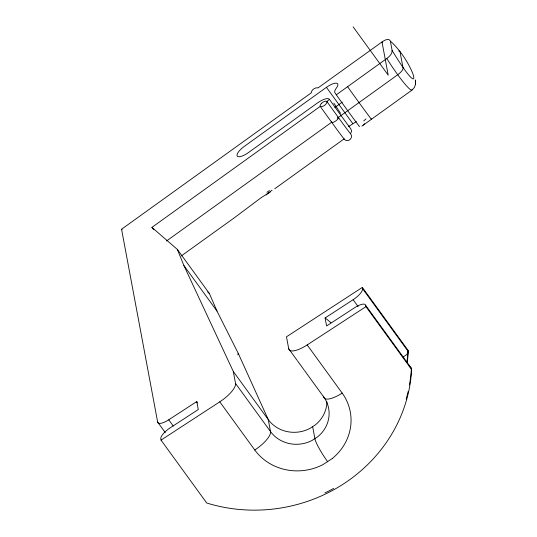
<?xml version="1.0" encoding="UTF-8"?>
<svg xmlns="http://www.w3.org/2000/svg" width="537" height="537" viewBox="0 0 537 537"><rect width="100%" height="100%" fill="white"/><g stroke="black" fill="none" stroke-linecap="round" stroke-linejoin="round"><path stroke-width="0.81" d="M237.837 354.816L238.233 353.333L216.995 311.098L209.383 293.511L177.371 249.443L151.917 227.386L320.227 106.373A30.945 0.43 54.3 0 0 344.096 138.902C347.258 143.58 354.232 137.861 350.46 133.72A30.945 0.43 54.3 0 1 326.926 101.553L329.416 99.345A12.378 4.054 -36 0 0 317.132 103.185L248.47 152.555A11.344 3.719 -36 0 1 237.206 156.072A11.344 3.719 -36 0 1 244.369 146.339L326.429 87.336A11.344 3.719 -36 0 1 336.249 83.141A11.344 3.719 -36 0 1 336.363 88.068A12.378 4.054 -36 0 0 334.907 92.7L336.303 94.807A30.945 0.43 54.3 0 0 359.555 126.638M415.437 84.645L415.383 80.08L415.437 84.645L414.329 87.504L412 90.095L361.911 126.121M350.46 133.72L351.695 131.209L350.755 128.726A30.945 0.43 54.3 0 1 329.604 99.627M364.623 123.779L364.294 124.134M321.354 103.567L321.643 103.272A3.128 1.027 -36 0 1 323.845 101.735L324.549 101.433A6.035 1.98 -36 0 1 326.865 101.594L326.986 101.668A6.269 2.054 -36.7 0 1 327.02 101.768C326.624 104.48 322.885 107.4 320.227 106.373M364.106 124.316L363.24 125.081M332.302 458.517L322.824 464.686A52.7 49.203 -10.6 0 1 254.773 450.006L219.787 401.837A20.628 6.759 -36 0 0 235.528 383.438L233.286 371.45L183.869 265.486L177.371 249.443M336.303 94.807L386.801 58.499C389.298 56.553 392.379 53.955 392.117 50.471L390.372 41.141C389.097 37.516 384.15 40.423 382.002 41.973L317.951 87.967A6.276 2.061 -36.9 0 0 317.823 87.833C315.098 87.256 311.265 90.008 311.279 92.82L121.563 229.232L157.663 422.122L165.282 432.607M334.786 107.514L342.277 102.131M166.524 240.985L331.819 122.134M337.256 118.227L397.709 74.757A8.25 2.705 -36 0 0 403.059 68.045L400.038 51.901A8.25 2.705 -36 0 0 398.702 51.035M348.58 126.517L356.393 121.557M181.291 255.921L234.226 217.874L261.21 197.643L270.4 191.924M274.763 188.749L343.425 139.378M233.286 371.45L268.272 419.612A32.079 29.951 -10.6 0 0 309.688 428.553L315.461 424.794A32.079 29.951 -10.6 0 0 326.879 401.71M403.025 356.93C405.375 355.608 409.288 353.635 408.026 350.299L362.341 287.402L286.476 336.806L288.725 348.795L297.028 360.233M157.663 422.122A12.378 4.054 -36 0 0 168.746 419.8L196.777 401.542A81.074 75.69 -10.6 0 0 197.247 402.925M196.777 401.542L198.274 409.536L170.236 427.794A12.378 4.054 -36 0 0 160.791 438.836L161.033 440.105L206.718 503.008A154.361 144.111 -10.6 0 0 343.693 483.81A154.361 144.111 -10.6 0 0 411.631 369.557L411.389 368.281L365.704 305.385A12.378 4.054 -36 0 0 354.628 307.708L326.59 325.966L325.093 317.971L353.131 299.713A12.378 4.054 -36 0 0 362.576 288.671L362.341 287.402M161.033 440.105L219.787 401.837M288.725 348.795A20.628 6.759 -36 0 0 307.184 344.922L365.939 306.654L365.704 305.385M410.02 366.838L411.389 368.281A154.307 144.057 -10.6 0 1 409.456 384.969M390.372 41.141C413.55 61.366 428.083 109.521 392.117 50.471M207.678 291.933L209.383 293.511M121.563 229.232L122.114 229.782M353.131 26.85L388.211 75.14L382.002 41.973A30.978 3.43 56.2 0 1 382.465 42.477M326.429 87.336L352.722 123.537M362.576 288.671L408.261 351.574A154.354 144.104 -10.6 0 1 407.294 362.072M365.939 306.654L411.631 369.557M353.131 299.713L358.098 306.553M307.184 344.922L342.17 393.084A52.693 49.189 -10.6 0 1 332.289 458.504M297.471 360.83L304.029 369.865M304.466 370.47L323.71 396.957A32.072 29.938 -10.6 0 1 317.696 436.776L311.937 440.535A32.072 29.938 -10.6 0 1 270.534 431.587L235.528 383.438M183.869 265.486L216.995 311.098M168.746 419.8L173.256 426.016M333.873 103.178L340.579 113.341M238.233 353.333L268.272 419.612L270.514 431.6A20.628 6.759 -36 0 1 254.773 450.006M323.569 396.212L323.71 396.957A20.628 6.759 -36 0 0 342.17 393.084M312.682 426.814L314.924 438.803A20.628 2.994 56.9 0 0 327.738 461.84M337.874 117.194A4.128 1.349 -36 0 1 335.638 121.053A4.128 1.349 -36 0 1 331.644 121.577M412.114 89.424A30.978 3.43 56.2 0 1 386.808 58.506M151.904 227.359A30.958 2.222 52.6 0 1 153.804 229.749M371.416 119.019A30.945 0.43 54.3 0 1 347.6 86.685M325.093 317.971A81.074 75.69 -10.6 0 1 330.893 322.744M408.026 350.299A154.361 144.111 -10.6 0 1 406.972 361.461M408.12 391.574A154.307 144.057 -10.6 0 1 406.173 399.098M333.645 488.428A154.314 144.064 -10.6 0 1 324.892 492.919M344.251 138.875A11.512 0.591 -35.6 0 1 343.485 139.425M365.992 118.858A12.888 1.067 -44.2 0 1 363.73 120.932M266.157 194.971A10.827 0.463 -35.7 0 1 272.051 190.192M269.326 190.548A10.988 2.477 -45.7 0 1 266.929 192.28M320.213 106.091A5.639 1.846 -36 0 1 321.301 103.574"/></g></svg>
